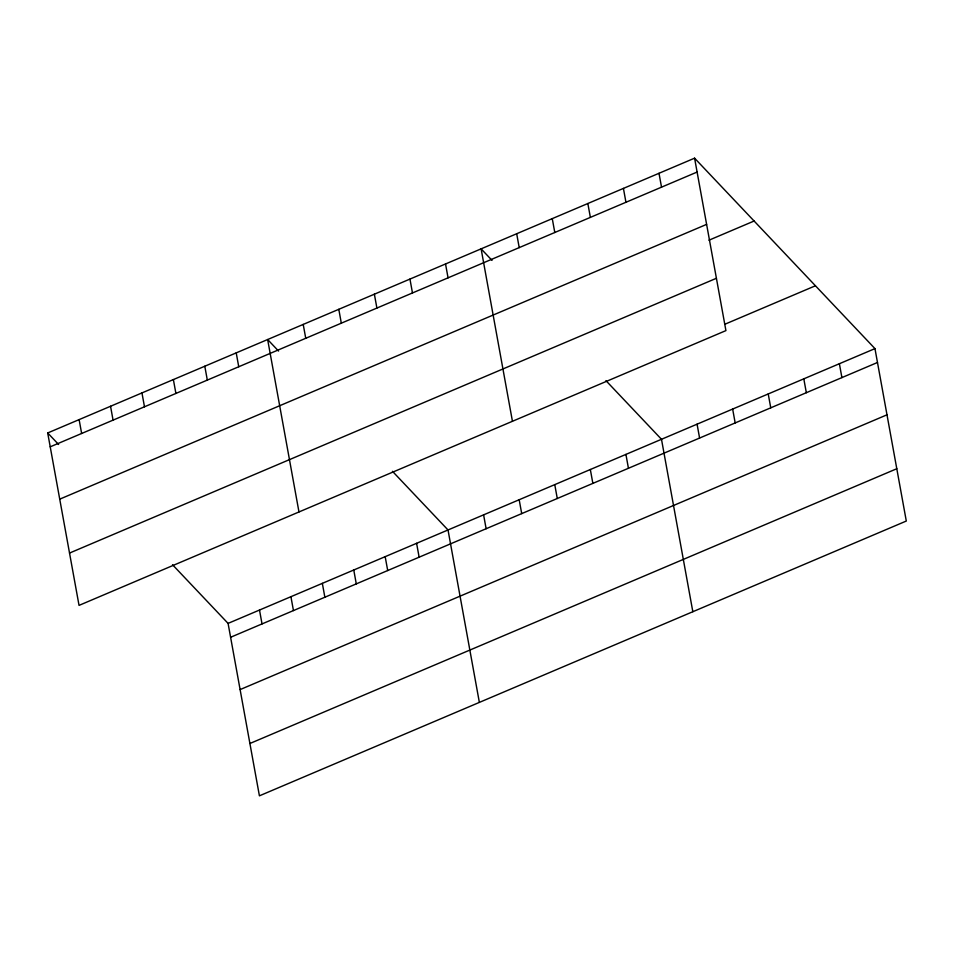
<?xml version="1.0" encoding="UTF-8"?>
<svg xmlns="http://www.w3.org/2000/svg" width="954" height="954" viewBox="0 0 954 954"><rect width="100%" height="100%" fill="white"/><g stroke="black" fill="none" stroke-linecap="round" stroke-linejoin="round"><path stroke-width="1.43" d="M694.584 158.173L725.922 330.609L79.039 605.385L47.7 432.961L694.584 158.173L874.961 348.615L906.3 521.039L259.416 795.827L228.078 623.391L172.531 564.744M50.216 446.83L697.1 172.054M59.732 499.157L706.616 224.381M708.953 240.205L754.113 221.018M69.523 553.07L716.406 278.282M725.123 324.133L815.443 285.771M228.078 623.391L874.961 348.615M230.606 637.272L877.489 362.484M240.11 689.587L886.993 414.811M249.912 743.5L896.796 468.724M492.025 260.382L481.114 248.851L512.441 421.286M605.933 380.634L661.492 439.293L692.831 611.717M278.556 351.06L267.645 339.529L298.972 511.964M392.464 471.312L448.022 529.971L479.361 702.394M47.7 432.961L58.611 444.481M839.389 363.724L841.905 377.605M803.805 378.833L806.333 392.714M768.232 393.954L770.749 407.823M732.648 409.063L735.176 422.944M658.999 173.294L661.527 187.163M697.076 424.172L699.592 438.053M623.427 188.403L625.943 202.284M587.843 203.512L590.371 217.393M625.919 454.402L628.436 468.283M552.271 218.633L554.787 232.502M590.335 469.511L592.863 483.392M516.686 233.742L519.214 247.623M554.763 484.632L557.279 498.501M519.179 499.741L521.707 513.622M445.53 263.972L448.058 277.841M483.606 514.85L486.123 528.731M409.958 279.081L412.474 292.961M374.373 294.19L376.902 308.07M416.6 543.315L419.128 557.196M385.177 556.659L387.706 570.54M338.801 309.311L341.317 323.179M353.767 570.003L356.283 583.884M303.217 324.42L305.745 338.3M322.345 583.359L324.861 597.228M290.922 596.703L293.45 610.572M236.222 352.885L238.738 366.753M259.5 610.047L262.028 623.928M204.8 366.229L207.316 380.097M173.378 379.573L175.906 393.453M141.955 392.917L144.483 406.798M110.545 406.261L113.061 420.142M79.122 419.617L81.639 433.486"/></g></svg>
